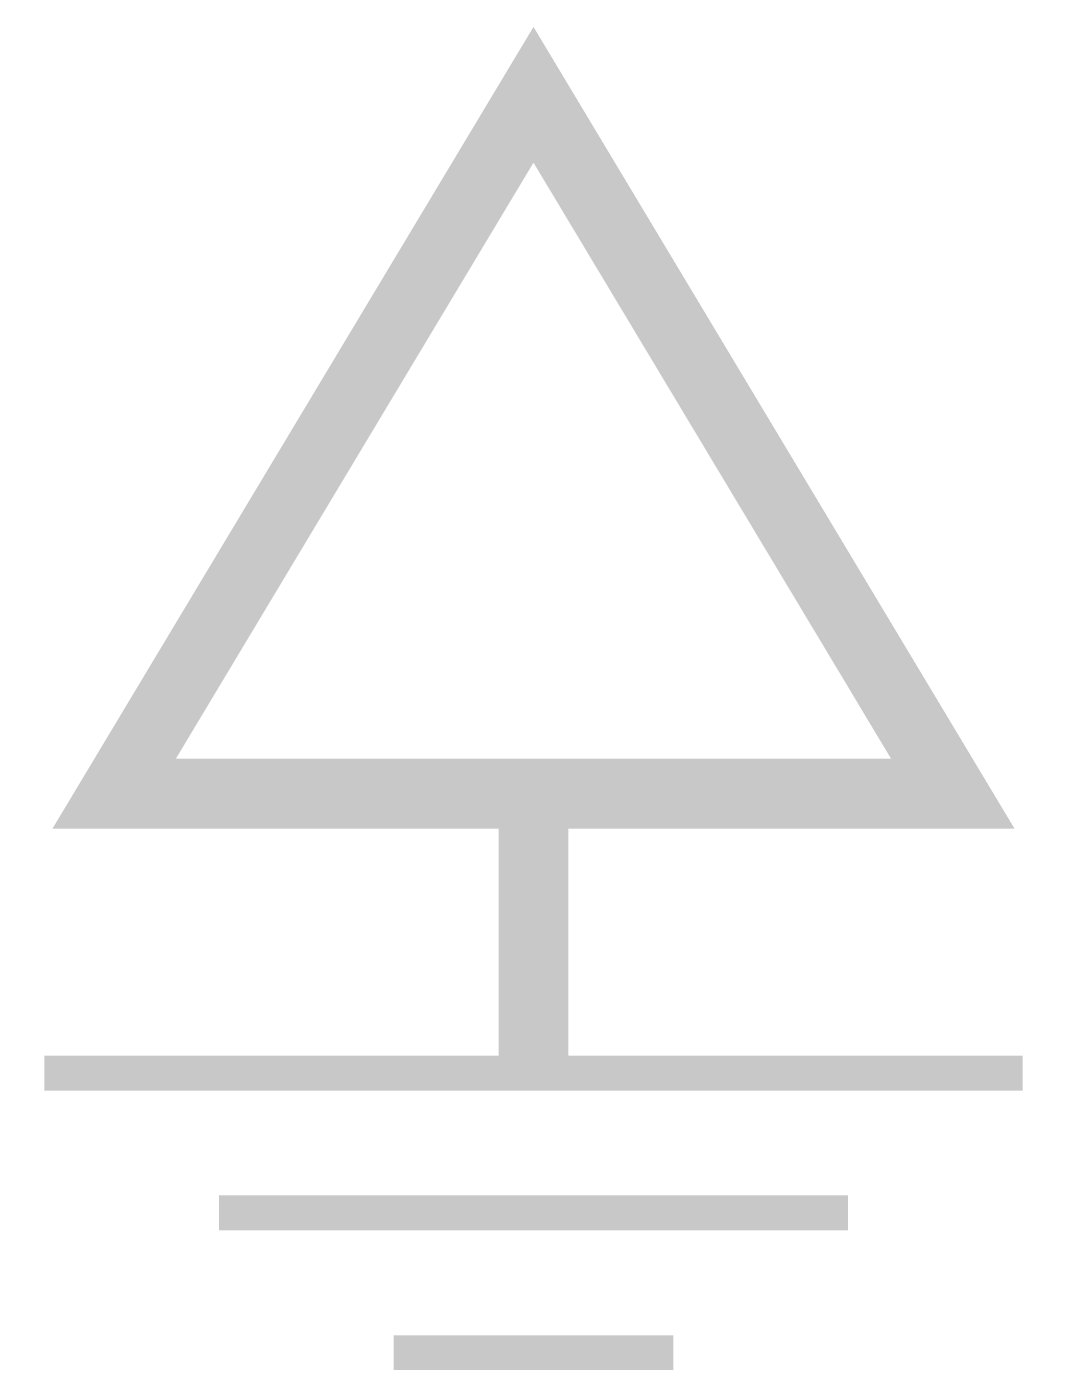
# Model space of a CAD drawing. Extents: x 2207.673 to 2208.398, y 1005.323 to 1006.284.
import ezdxf

# ---------------------------------------------------------------- set-up
doc = ezdxf.new("R2010")
doc.units = 0

msp = doc.modelspace()

# ---------------------------------------------------------------- linework, layer by layer
at = {"color": 0, "linetype": 'Continuous'}
for points in [[(2207.73528, 1005.73564, 0.05, 0.05, 0), (2208.33528, 1005.73564, 0.05, 0.05, 0), (2208.03528, 1006.23564, 0.05, 0.05, 0), (2207.73528, 1005.73564, 0.05, 0.05, 0), (2207.73528, 1005.73564, 0.05, 0.05, 0), (2208.33528, 1005.73564, 0.05, 0.05, 0)], [(2208.03528, 1005.73564, 0.05, 0.05, 0), (2208.03528, 1005.53564, 0.05, 0.05, 0)], [(2207.68528, 1005.53564, 0.025, 0.025, 0), (2208.38528, 1005.53564, 0.025, 0.025, 0)], [(2207.81028, 1005.43564, 0.025, 0.025, 0), (2208.26028, 1005.43564, 0.025, 0.025, 0)], [(2207.93528, 1005.33564, 0.025, 0.025, 0), (2208.13528, 1005.33564, 0.025, 0.025, 0)]]:
    msp.add_lwpolyline(points, format="xyseb", dxfattribs=at)

doc.saveas('drawing.dxf')
